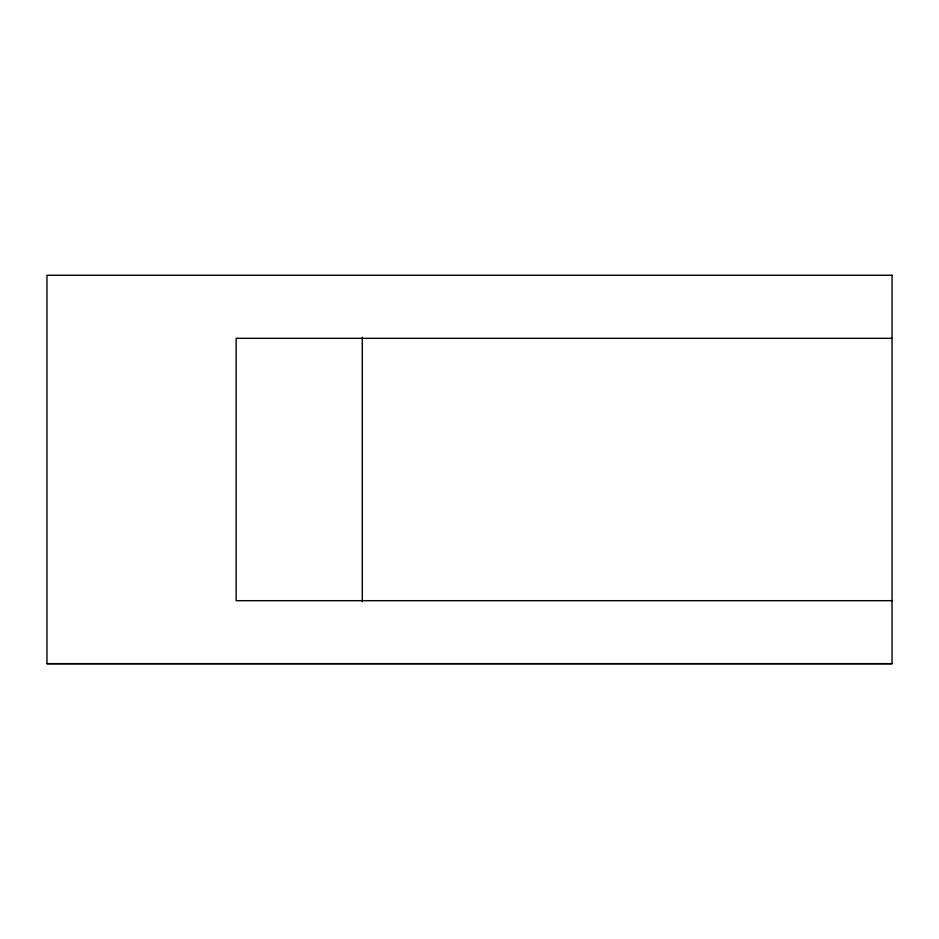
<?xml version="1.0" encoding="UTF-8"?>
<svg xmlns="http://www.w3.org/2000/svg" width="939" height="939" viewBox="0 0 939 939"><rect width="100%" height="100%" fill="white"/><g stroke="black" fill="none" stroke-linecap="round" stroke-linejoin="round"><path stroke-width="1.41" d="M892.05 338.322L236.147 338.322L236.147 600.678L892.05 600.678M46.95 663.627L892.05 663.627M362.29 337.265L362.29 601.735M892.05 275.256L46.95 275.256L46.95 663.744L892.05 663.744L892.05 275.256"/></g></svg>
